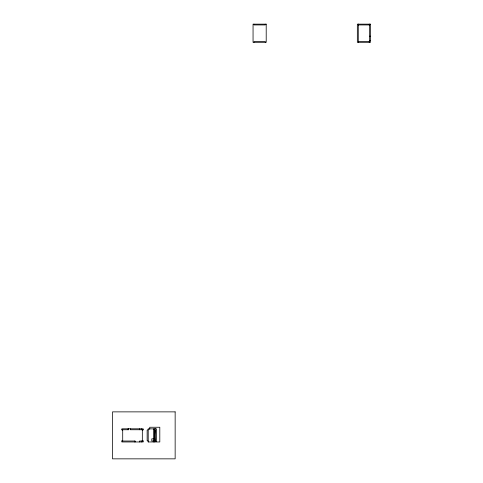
<?xml version="1.0" encoding="UTF-8"?>
<svg xmlns="http://www.w3.org/2000/svg" width="483" height="483" viewBox="0 0 483 483"><rect width="100%" height="100%" fill="white"/><g stroke="black" fill="none" stroke-linecap="round" stroke-linejoin="round"><path stroke-width="0.72" d="M149.73 429.459L149.73 427.25L159.807 427.25L159.807 441.963L148.215 441.963L148.215 441.021L147.146 440.707L147.146 430.063L148.215 429.749M156.094 441.679L156.45 441.371L156.407 428.976L148.215 428.807L148.215 441.963M155.979 428.807L155.001 428.832M358.277 24.935L369.549 24.935M369.549 36.207L370.491 36.207M369.549 40.59L370.491 40.59M358.277 41.532L369.549 41.532M121.867 429.749L128.689 429.749L128.689 428.807M143.167 429.749L130.362 429.749L130.362 428.807M122.706 429.942L121.867 429.942L121.867 428.807L143.167 428.807L143.167 429.942L142.328 429.942M154.657 430.522L155.375 430.522A33.907 33.907 0 0 0 155.291 441.136M153.588 438.83L151.795 438.83L151.795 441.021L153.588 441.021M122.706 440.828L121.867 440.828L121.867 441.963L143.167 441.963L143.167 440.828L142.328 440.828M121.867 441.021L135.18 441.021L135.18 441.963M143.167 441.021L139.563 441.021L139.563 441.963M369.549 24.15L369.549 42.317M369.235 24.15L369.235 24.935M369.235 41.532L369.235 42.317M358.591 24.15L358.591 24.935M358.591 41.532L358.591 42.317M358.277 24.15L358.277 42.317M265.27 24.15L265.27 24.935L253.992 24.935L253.992 24.15M265.27 42.317L265.27 41.532L253.992 41.532L253.992 42.317M155.097 429.749L155.097 441.021M154.657 428.807L154.657 441.963M153.588 428.807L153.588 441.963M142.328 429.749L142.328 441.021M141.441 428.807L141.441 429.749M141.441 441.021L141.441 441.963M139.563 428.807L139.563 429.749M134.757 441.021L134.757 441.963M128.061 428.807L128.061 429.749M122.706 429.749L122.706 441.021M155.997 441.655A0.694 0.694 0 0 1 155.266 441.142M266.205 24.15L253.056 24.15L253.056 42.317L266.205 42.317L266.205 24.15M370.491 24.15L357.335 24.15L357.335 42.317L370.491 42.317L370.491 24.15M175.148 411.872L112.509 411.872L112.509 458.85L175.148 458.85L175.148 411.872"/></g></svg>
